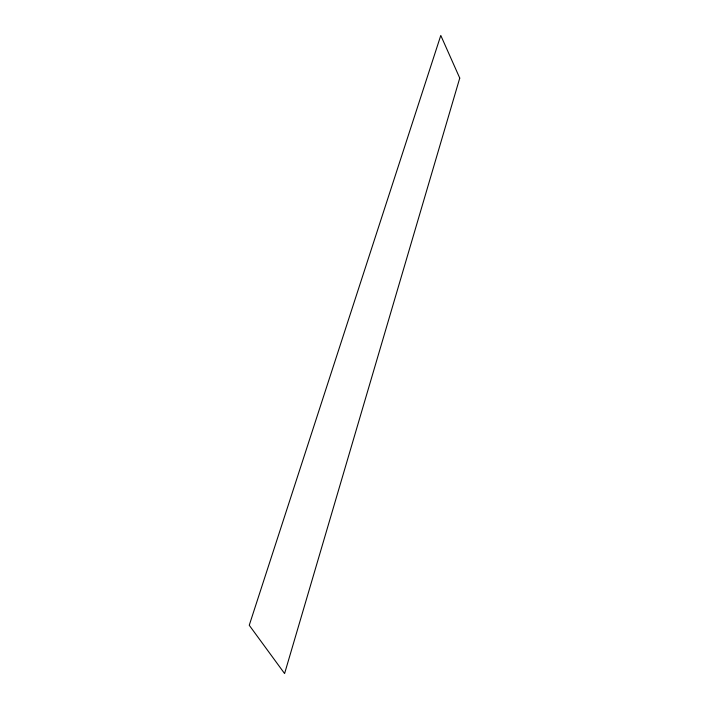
<?xml version="1.0" encoding="UTF-8"?>
<svg xmlns="http://www.w3.org/2000/svg" width="709" height="709" viewBox="0 0 709 709"><rect width="100%" height="100%" fill="white"/><g stroke="black" fill="none" stroke-linecap="round" stroke-linejoin="round"><path stroke-width="1.06" d="M459.751 78.087L284.593 673.55L249.249 625.267L440.785 35.45L459.751 78.087"/></g></svg>
